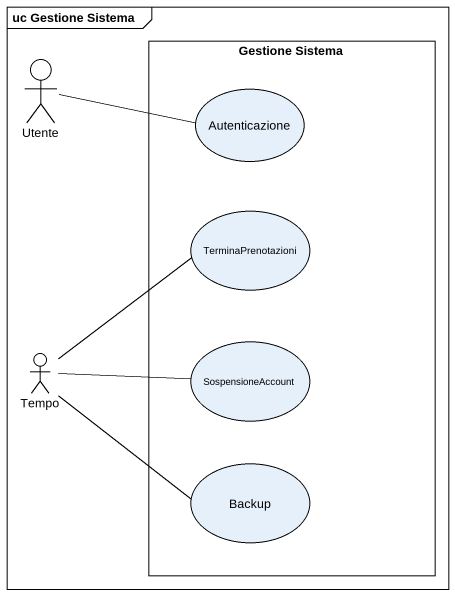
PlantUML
@startuml
mainframe uc Gestione Sistema
actor Utente
rectangle "Gestione Sistema" as Gestione_Sistema {
  usecase Autenticazione
  usecase TerminaPrenotazioni
  usecase SospensioneAccount
  usecase Backup
}
actor Tempo
Utente -right- Autenticazione
Tempo -up- TerminaPrenotazioni
Tempo -right- SospensioneAccount
Tempo -right- Backup
@enduml
